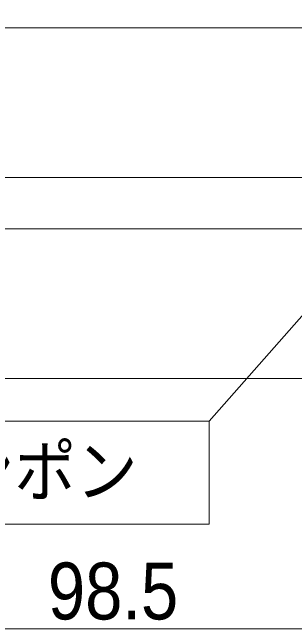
# Model space of a CAD drawing. Units: millimetres, scale not verified. Extents: x -4547 to 4547, y -2284 to 2284.
# Drawn here: x -1955.6 to -1818.7, y 926.8 to 1225.5 of the extents above; entities that cross this region are included whole.
import ezdxf
from ezdxf.enums import TextEntityAlignment as Align

# ---------------------------------------------------------------- set-up
doc = ezdxf.new("R2010")
doc.units = ezdxf.units.MM
doc.header["$LTSCALE"] = 20
for name, color, linetype, lineweight in [('0-2_2寸法-1', 7, 'Continuous', 9), ('0-3_2寸法-3', 7, 'Continuous', 9), ('0-4_3一般', 7, 'Continuous', 9)]:
    doc.layers.add(name, color=color, linetype=linetype, lineweight=lineweight)
doc.styles.add('ＭＳ ゴシック', font='')
doc.styles.add('ＭＳ Ｐゴシック', font='')
doc.styles.get('ＭＳ ゴシック').set_extended_font_data('MS Gothic')
doc.styles.get('ＭＳ Ｐゴシック').set_extended_font_data('MS PGothic')

# ---------------------------------------------------------------- blocks, each defined once
blk = doc.blocks.new('グループ-65')
at = {"layer": '0-4_3一般'}
for p, q in [((-7990, 24360), (-39560, 24360)), ((-39560, 20960), (-7990, 20960))]:
    blk.add_line(p, q, dxfattribs=at)
blk = doc.blocks.new('グループ-76')
at = {"layer": '0-4_3一般'}
blk.add_blockref('グループ-65', (0, 0), dxfattribs=at)
blk = doc.blocks.new('グループ-83')
at = {"layer": '0-4_3一般'}
blk.add_lwpolyline([(-7110, 22410), (-40480, 22410), (-40480, 22910), (-7110, 22910)], close=True, dxfattribs=at)
blk.add_blockref('グループ-76', (0, 0), dxfattribs=at)

msp = doc.modelspace()

# ---------------------------------------------------------------- linework, layer by layer
at = {"layer": '0-2_2寸法-1'}
msp.add_line((-1671.88, 926.77), (-2141.87, 926.77), dxfattribs=at)
at = {"layer": '0-3_2寸法-3'}
msp.add_line((-1685.63, 1225.5), (-1860.15, 1027.38), dxfattribs=at)
msp.add_lwpolyline([(-1860.15, 977.38), (-2117.17, 977.38), (-2117.17, 1027.38), (-1860.15, 1027.38)], close=True, dxfattribs=at)

# ---------------------------------------------------------------- block references
at = {"layer": '0-4_3一般', "xscale": 0.05, "yscale": 0.05}
msp.add_blockref('グループ-83', (-1340.62, 0), dxfattribs=at)

# ---------------------------------------------------------------- texts
at = {"layer": '0-2_2寸法-1', "style": 'ＭＳ Ｐゴシック', "width": 0.9}
msp.add_text('98.5', height=27.57, dxfattribs=at).set_placement((-1938.36, 922.98), align=Align.BOTTOM_LEFT)
at = {"layer": '0-3_2寸法-3', "style": 'ＭＳ ゴシック', "width": 0.9}
msp.add_text('クリアバンポン', height=24.34, dxfattribs=at).set_placement((-2104.05, 983.72), align=Align.BOTTOM_LEFT)

doc.saveas('drawing.dxf')
